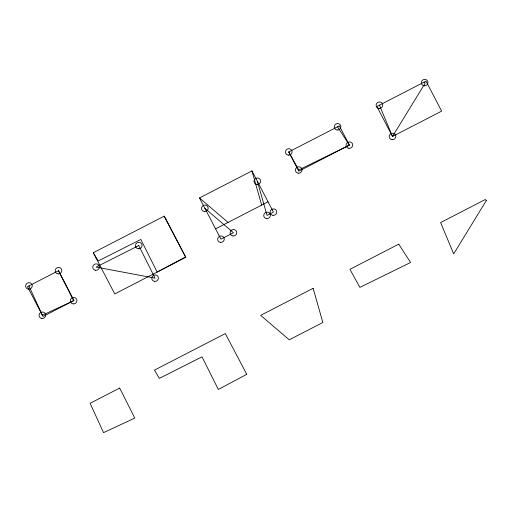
<?xml version="1.0" encoding="UTF-8"?>
<svg xmlns="http://www.w3.org/2000/svg" width="512" height="512" viewBox="0 0 512 512"><rect width="100%" height="100%" fill="white"/><g stroke="black" fill="none" stroke-linecap="round" stroke-linejoin="round"><path stroke-width="0.77" d="M58.49 270.675L27.469 286.669L43.002 316.474L74.022 300.48L58.49 270.675L73.619 300.691L42.362 315.238L28.922 285.92M93.293 252.73L164.307 216.109L185.779 257.312L114.765 293.933L93.293 252.73L98.157 260.998L140.826 239.456L157.152 272.077L185.581 256.928L164.128 216.205M204.858 208.282L233.44 232.736L220.96 239.174L199.488 197.971L251.955 170.912L273.427 212.122L267.046 215.411L257.331 181.229M288.755 151.936L339.347 125.85L349.389 145.114L298.79 171.2L288.755 151.936L298.726 169.984L349.389 145.114L337.549 126.778M215.584 228.864L268.051 201.805M424.083 82.157L425.222 83.046L392.512 136.474L376.883 106.496L426.016 81.158L441.645 111.142L392.512 136.474L379.424 105.184M199.488 197.971L228.07 222.426M251.955 170.912L261.67 205.101M486.4 200.435L453.69 253.869L440.608 222.573L485.267 199.546L486.4 200.435M246.765 374.317L218.336 389.466L202.01 356.845L159.341 378.387L154.47 370.118L225.312 333.594L246.765 374.317M119.667 388.064L90.099 403.309L103.539 432.634L134.797 418.08L119.667 388.064M313.133 288.307L260.666 315.36L289.248 339.814L322.848 322.49L313.133 288.307M398.733 244.166L349.933 269.331L359.91 287.379L410.566 262.502L398.733 244.166M138.752 245.542L96.083 267.085L155.078 278.163L138.752 245.542M256.89 184.442A3.347 3.206 -24.5 0 0 260.403 179.904A3.347 3.206 -24.5 0 0 254.694 179.341A3.347 3.206 -24.5 0 0 256.89 184.442M272.986 215.334A3.347 3.206 -24.5 0 0 276.499 210.79A3.347 3.206 -24.5 0 0 270.797 210.234A3.347 3.206 -24.5 0 0 272.986 215.334M266.605 218.624A3.347 3.206 -24.5 0 0 270.118 214.086A3.347 3.206 -24.5 0 0 264.41 213.523A3.347 3.206 -24.5 0 0 266.605 218.624M204.422 211.501A3.347 3.206 -24.5 0 0 207.936 206.957A3.347 3.206 -24.5 0 0 202.227 206.394A3.347 3.206 -24.5 0 0 204.422 211.501M233.005 235.955A3.347 3.206 -24.5 0 0 236.518 231.411A3.347 3.206 -24.5 0 0 230.81 230.848A3.347 3.206 -24.5 0 0 233.005 235.955M220.518 242.387A3.347 3.206 -24.5 0 0 224.032 237.85A3.347 3.206 -24.5 0 0 218.33 237.286A3.347 3.206 -24.5 0 0 220.518 242.387M154.637 281.376A3.347 3.206 -24.5 0 0 158.15 276.838A3.347 3.206 -24.5 0 0 152.448 276.275A3.347 3.206 -24.5 0 0 154.637 281.376M95.642 270.298A3.347 3.206 -24.5 0 0 99.155 265.76A3.347 3.206 -24.5 0 0 93.453 265.197A3.347 3.206 -24.5 0 0 95.642 270.298M138.31 248.755A3.347 3.206 -24.5 0 0 141.824 244.218A3.347 3.206 -24.5 0 0 136.122 243.654A3.347 3.206 -24.5 0 0 138.31 248.755M41.92 318.458A3.347 3.206 -24.5 0 0 45.434 313.914A3.347 3.206 -24.5 0 0 39.725 313.357A3.347 3.206 -24.5 0 0 41.92 318.458M73.178 303.904A3.347 3.206 -24.5 0 0 76.691 299.36A3.347 3.206 -24.5 0 0 70.989 298.803A3.347 3.206 -24.5 0 0 73.178 303.904M58.048 273.888A3.347 3.206 -24.5 0 0 61.562 269.35A3.347 3.206 -24.5 0 0 55.859 268.787A3.347 3.206 -24.5 0 0 58.048 273.888M28.48 289.133A3.347 3.206 -24.5 0 0 31.994 284.595A3.347 3.206 -24.5 0 0 26.291 284.032A3.347 3.206 -24.5 0 0 28.48 289.133M348.947 148.326A3.347 3.206 -24.5 0 0 352.461 143.782A3.347 3.206 -24.5 0 0 346.758 143.226A3.347 3.206 -24.5 0 0 348.947 148.326M337.114 129.99A3.347 3.206 -24.5 0 0 340.621 125.446A3.347 3.206 -24.5 0 0 334.918 124.89A3.347 3.206 -24.5 0 0 337.114 129.99M288.314 155.155A3.347 3.206 -24.5 0 0 291.827 150.611A3.347 3.206 -24.5 0 0 286.118 150.054A3.347 3.206 -24.5 0 0 288.314 155.155M298.291 173.203A3.347 3.206 -24.5 0 0 301.798 168.659A3.347 3.206 -24.5 0 0 296.096 168.102A3.347 3.206 -24.5 0 0 298.291 173.203M424.211 85.811A3.347 3.206 -24.5 0 0 427.725 81.274A3.347 3.206 -24.5 0 0 422.022 80.71A3.347 3.206 -24.5 0 0 424.211 85.811M378.982 108.397A3.347 3.206 -24.5 0 0 382.496 103.859A3.347 3.206 -24.5 0 0 376.794 103.296A3.347 3.206 -24.5 0 0 378.982 108.397M392.07 139.693A3.347 3.206 -24.5 0 0 395.584 135.149A3.347 3.206 -24.5 0 0 389.875 134.592A3.347 3.206 -24.5 0 0 392.07 139.693"/></g></svg>
